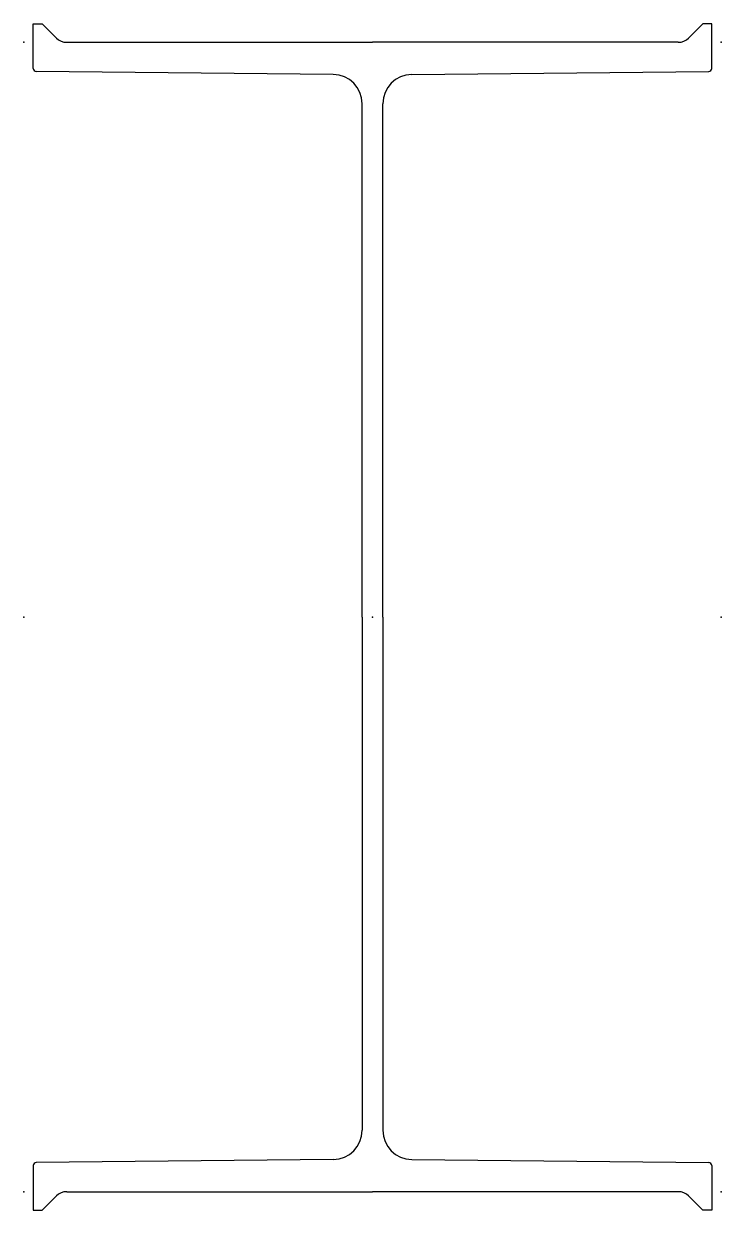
# Model space of a CAD drawing. Extents: x 0 to 475, y -404 to 404.
import ezdxf

# ---------------------------------------------------------------- set-up
doc = ezdxf.new("R2010")
doc.units = 0
doc.header["$MEASUREMENT"] = 0
doc.layers.get('0').update_dxf_attribs({"color": 5, "linetype": 'CONTINUOUS'})

msp = doc.modelspace()

# ---------------------------------------------------------------- linework, layer by layer
at = {"linetype": 'Continuous'}
for p, q in [((6.5, 373.65018), (6.5, 404.14999)), ((6.5, 404.14999), (12.5, 404.14999)), ((12.5, 404.14999), (22.22107, 394.42892)), ((462.5, 404.14999), (452.77893, 394.42892)), ((468.5, 404.14999), (462.5, 404.14999)), ((468.5, 373.65018), (468.5, 404.14999)), ((29.29214, 391.5), (237.5, 391.5)), ((445.70786, 391.5), (237.5, 391.5)), ((210.6991, 369.63712), (8.48009, 371.6503)), ((264.3009, 369.63712), (466.5199, 371.6503)), ((230.5, 0), (230.5, 349.63812)), ((244.5, 0), (244.5, 349.63812)), ((230.5, 0), (230.5, -349.63812)), ((244.5, 0), (244.5, -349.63812)), ((210.6991, -369.63712), (8.48009, -371.6503)), ((264.3009, -369.63712), (466.5199, -371.6503)), ((6.5, -373.65018), (6.5, -404.14999)), ((468.5, -373.65018), (468.5, -404.14999)), ((12.5, -404.14999), (22.22107, -394.42892)), ((29.29214, -391.5), (237.5, -391.5)), ((445.70786, -391.5), (237.5, -391.5)), ((462.5, -404.14999), (452.77893, -394.42892)), ((6.5, -404.14999), (12.5, -404.14999)), ((468.5, -404.14999), (462.5, -404.14999))]:
    msp.add_line(p, q, dxfattribs=at)
for centre, radius, start, end in [((29.29214, 401.5), 10, 225.00003, 270), ((445.70786, 401.5), 10, 270, 315), ((8.5, 373.65018), 2, 180, 269.42961), ((466.5, 373.65018), 2, 270.57004, 0), ((210.5, 349.63812), 20, 0, 89.42962), ((264.5, 349.63812), 20, 90.57038, 180), ((210.5, -349.63812), 20, 270.57038, 0), ((264.5, -349.63812), 20, 180, 269.42962), ((8.5, -373.65018), 2, 90.57039, 180), ((466.5, -373.65018), 2, 0, 89.42996), ((29.29214, -401.5), 10, 90, 134.99997), ((445.70786, -401.5), 10, 45, 90)]:
    msp.add_arc(centre, radius, start, end, dxfattribs=at)
for p in [(0, 391.5), (475, 391.5), (0, 0), (237.5, 0), (475, 0), (0, -391.5), (475, -391.5)]:
    msp.add_point(p, dxfattribs=at)

doc.saveas('drawing.dxf')
